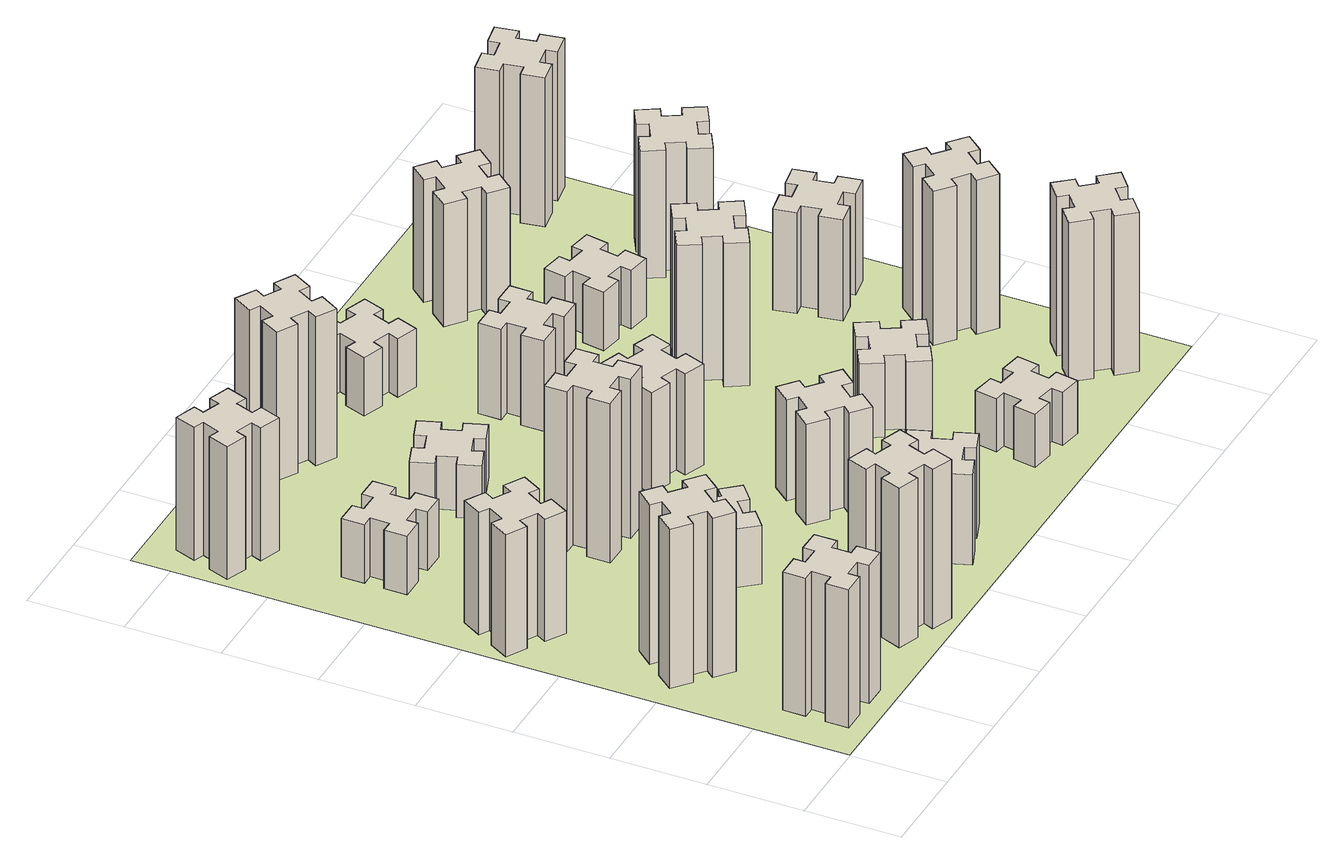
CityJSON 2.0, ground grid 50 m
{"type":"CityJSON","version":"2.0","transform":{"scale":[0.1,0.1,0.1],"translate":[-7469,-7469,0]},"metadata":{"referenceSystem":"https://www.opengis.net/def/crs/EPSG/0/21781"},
"CityObjects":{
"building1":{"type":"Building","attributes":{"class":"1000","function":"1000","usage":"1000","yearOfConstruction":2016,"roofType":"1000","measuredHeight":78,"storeysAboveGround":30,"storeysBelowGround":0},"geometry":[{"type":"Solid","lod":"1","boundaries":[[[[0,1,2,3,4,5,6,7,8,9,10,11,12,13,14,15,16,17,18,19]],[[17,16,20,21]],[[16,15,22,20]],[[15,14,23,22]],[[14,13,24,23]],[[13,12,25,24]],[[12,11,26,25]],[[11,10,27,26]],[[10,9,28,27]],[[9,8,29,28]],[[8,7,30,29]],[[7,6,31,30]],[[6,5,32,31]],[[5,4,33,32]],[[4,3,34,33]],[[3,2,35,34]],[[2,1,36,35]],[[1,0,37,36]],[[0,19,38,37]],[[19,18,39,38]],[[18,17,21,39]],[[24,25,26,27,28,29,30,31,32,33,34,35,36,37,38,39,21,20,22,23]]]]}]},
"building2":{"type":"Building","attributes":{"class":"1000","function":"1000","usage":"1000","yearOfConstruction":2016,"roofType":"1000","measuredHeight":90,"storeysAboveGround":30,"storeysBelowGround":0},"geometry":[{"type":"Solid","lod":"1","boundaries":[[[[40,41,42,43,44,45,46,47,48,49,50,51,52,53,54,55,56,57,58,59]],[[57,56,60,61]],[[56,55,62,60]],[[55,54,63,62]],[[54,53,64,63]],[[53,52,65,64]],[[52,51,66,65]],[[51,50,67,66]],[[50,49,68,67]],[[49,48,69,68]],[[48,47,70,69]],[[47,46,71,70]],[[46,45,72,71]],[[45,44,73,72]],[[44,43,74,73]],[[43,42,75,74]],[[42,41,76,75]],[[41,40,77,76]],[[40,59,78,77]],[[59,58,79,78]],[[58,57,61,79]],[[64,65,66,67,68,69,70,71,72,73,74,75,76,77,78,79,61,60,62,63]]]]}]},
"building3":{"type":"Building","attributes":{"class":"1000","function":"1000","usage":"1000","yearOfConstruction":2016,"roofType":"1000","measuredHeight":69,"storeysAboveGround":30,"storeysBelowGround":0},"geometry":[{"type":"Solid","lod":"1","boundaries":[[[[80,81,82,83,84,85,86,87,88,89,90,91,92,93,94,95,96,97,98,99]],[[97,96,100,101]],[[96,95,102,100]],[[95,94,103,102]],[[94,93,104,103]],[[93,92,105,104]],[[92,91,106,105]],[[91,90,107,106]],[[90,89,108,107]],[[89,88,109,108]],[[88,87,110,109]],[[87,86,111,110]],[[86,85,112,111]],[[85,84,113,112]],[[84,83,114,113]],[[83,82,115,114]],[[82,81,116,115]],[[81,80,117,116]],[[80,99,118,117]],[[99,98,119,118]],[[98,97,101,119]],[[104,105,106,107,108,109,110,111,112,113,114,115,116,117,118,119,101,100,102,103]]]]}]},
"building4":{"type":"Building","attributes":{"class":"1000","function":"1000","usage":"1000","yearOfConstruction":2016,"roofType":"1000","measuredHeight":90,"storeysAboveGround":30,"storeysBelowGround":0},"geometry":[{"type":"Solid","lod":"1","boundaries":[[[[120,121,122,123,124,125,126,127,128,129,130,131,132,133,134,135,136,137,138,139]],[[137,136,140,141]],[[136,135,142,140]],[[135,134,143,142]],[[134,133,144,143]],[[133,132,145,144]],[[132,131,146,145]],[[131,130,147,146]],[[130,129,148,147]],[[129,128,149,148]],[[128,127,150,149]],[[127,126,151,150]],[[126,125,152,151]],[[125,124,153,152]],[[124,123,154,153]],[[123,122,155,154]],[[122,121,156,155]],[[121,120,157,156]],[[120,139,158,157]],[[139,138,159,158]],[[138,137,141,159]],[[144,145,146,147,148,149,150,151,152,153,154,155,156,157,158,159,141,140,142,143]]]]}]},
"building5":{"type":"Building","attributes":{"class":"1000","function":"1000","usage":"1000","yearOfConstruction":2016,"roofType":"1000","measuredHeight":33,"storeysAboveGround":30,"storeysBelowGround":0},"geometry":[{"type":"Solid","lod":"1","boundaries":[[[[160,161,162,163,164,165,166,167,168,169,170,171,172,173,174,175,176,177,178,179]],[[177,176,180,181]],[[176,175,182,180]],[[175,174,183,182]],[[174,173,184,183]],[[173,172,185,184]],[[172,171,186,185]],[[171,170,187,186]],[[170,169,188,187]],[[169,168,189,188]],[[168,167,190,189]],[[167,166,191,190]],[[166,165,192,191]],[[165,164,193,192]],[[164,163,194,193]],[[163,162,195,194]],[[162,161,196,195]],[[161,160,197,196]],[[160,179,198,197]],[[179,178,199,198]],[[178,177,181,199]],[[184,185,186,187,188,189,190,191,192,193,194,195,196,197,198,199,181,180,182,183]]]]}]},
"building6":{"type":"Building","attributes":{"class":"1000","function":"1000","usage":"1000","yearOfConstruction":2016,"roofType":"1000","measuredHeight":75,"storeysAboveGround":30,"storeysBelowGround":0},"geometry":[{"type":"Solid","lod":"1","boundaries":[[[[200,201,202,203,204,205,206,207,208,209,210,211,212,213,214,215,216,217,218,219]],[[217,216,220,221]],[[216,215,222,220]],[[215,214,223,222]],[[214,213,224,223]],[[213,212,225,224]],[[212,211,226,225]],[[211,210,227,226]],[[210,209,228,227]],[[209,208,229,228]],[[208,207,230,229]],[[207,206,231,230]],[[206,205,232,231]],[[205,204,233,232]],[[204,203,234,233]],[[203,202,235,234]],[[202,201,236,235]],[[201,200,237,236]],[[200,219,238,237]],[[219,218,239,238]],[[218,217,221,239]],[[224,225,226,227,228,229,230,231,232,233,234,235,236,237,238,239,221,220,222,223]]]]}]},
"building7":{"type":"Building","attributes":{"class":"1000","function":"1000","usage":"1000","yearOfConstruction":2016,"roofType":"1000","measuredHeight":33,"storeysAboveGround":30,"storeysBelowGround":0},"geometry":[{"type":"Solid","lod":"1","boundaries":[[[[240,241,242,243,244,245,246,247,248,249,250,251,252,253,254,255,256,257,258,259]],[[257,256,260,261]],[[256,255,262,260]],[[255,254,263,262]],[[254,253,264,263]],[[253,252,265,264]],[[252,251,266,265]],[[251,250,267,266]],[[250,249,268,267]],[[249,248,269,268]],[[248,247,270,269]],[[247,246,271,270]],[[246,245,272,271]],[[245,244,273,272]],[[244,243,274,273]],[[243,242,275,274]],[[242,241,276,275]],[[241,240,277,276]],[[240,259,278,277]],[[259,258,279,278]],[[258,257,261,279]],[[264,265,266,267,268,269,270,271,272,273,274,275,276,277,278,279,261,260,262,263]]]]}]},
"building8":{"type":"Building","attributes":{"class":"1000","function":"1000","usage":"1000","yearOfConstruction":2016,"roofType":"1000","measuredHeight":90,"storeysAboveGround":30,"storeysBelowGround":0},"geometry":[{"type":"Solid","lod":"1","boundaries":[[[[280,281,282,283,284,285,286,287,288,289,290,291,292,293,294,295,296,297,298,299]],[[297,296,300,301]],[[296,295,302,300]],[[295,294,303,302]],[[294,293,304,303]],[[293,292,305,304]],[[292,291,306,305]],[[291,290,307,306]],[[290,289,308,307]],[[289,288,309,308]],[[288,287,310,309]],[[287,286,311,310]],[[286,285,312,311]],[[285,284,313,312]],[[284,283,314,313]],[[283,282,315,314]],[[282,281,316,315]],[[281,280,317,316]],[[280,299,318,317]],[[299,298,319,318]],[[298,297,301,319]],[[304,305,306,307,308,309,310,311,312,313,314,315,316,317,318,319,301,300,302,303]]]]}]},
"building9":{"type":"Building","attributes":{"class":"1000","function":"1000","usage":"1000","yearOfConstruction":2016,"roofType":"1000","measuredHeight":51,"storeysAboveGround":30,"storeysBelowGround":0},"geometry":[{"type":"Solid","lod":"1","boundaries":[[[[320,321,322,323,324,325,326,327,328,329,330,331,332,333,334,335,336,337,338,339]],[[337,336,340,341]],[[336,335,342,340]],[[335,334,343,342]],[[334,333,344,343]],[[333,332,345,344]],[[332,331,346,345]],[[331,330,347,346]],[[330,329,348,347]],[[329,328,349,348]],[[328,327,350,349]],[[327,326,351,350]],[[326,325,352,351]],[[325,324,353,352]],[[324,323,354,353]],[[323,322,355,354]],[[322,321,356,355]],[[321,320,357,356]],[[320,339,358,357]],[[339,338,359,358]],[[338,337,341,359]],[[344,345,346,347,348,349,350,351,352,353,354,355,356,357,358,359,341,340,342,343]]]]}]},
"building10":{"type":"Building","attributes":{"class":"1000","function":"1000","usage":"1000","yearOfConstruction":2016,"roofType":"1000","measuredHeight":30,"storeysAboveGround":30,"storeysBelowGround":0},"geometry":[{"type":"Solid","lod":"1","boundaries":[[[[360,361,362,363,364,365,366,367,368,369,370,371,372,373,374,375,376,377,378,379]],[[377,376,380,381]],[[376,375,382,380]],[[375,374,383,382]],[[374,373,384,383]],[[373,372,385,384]],[[372,371,386,385]],[[371,370,387,386]],[[370,369,388,387]],[[369,368,389,388]],[[368,367,390,389]],[[367,366,391,390]],[[366,365,392,391]],[[365,364,393,392]],[[364,363,394,393]],[[363,362,395,394]],[[362,361,396,395]],[[361,360,397,396]],[[360,379,398,397]],[[379,378,399,398]],[[378,377,381,399]],[[384,385,386,387,388,389,390,391,392,393,394,395,396,397,398,399,381,380,382,383]]]]}]},
"building11":{"type":"Building","attributes":{"class":"1000","function":"1000","usage":"1000","yearOfConstruction":2016,"roofType":"1000","measuredHeight":84,"storeysAboveGround":30,"storeysBelowGround":0},"geometry":[{"type":"Solid","lod":"1","boundaries":[[[[400,401,402,403,404,405,406,407,408,409,410,411,412,413,414,415,416,417,418,419]],[[417,416,420,421]],[[416,415,422,420]],[[415,414,423,422]],[[414,413,424,423]],[[413,412,425,424]],[[412,411,426,425]],[[411,410,427,426]],[[410,409,428,427]],[[409,408,429,428]],[[408,407,430,429]],[[407,406,431,430]],[[406,405,432,431]],[[405,404,433,432]],[[404,403,434,433]],[[403,402,435,434]],[[402,401,436,435]],[[401,400,437,436]],[[400,419,438,437]],[[419,418,439,438]],[[418,417,421,439]],[[424,425,426,427,428,429,430,431,432,433,434,435,436,437,438,439,421,420,422,423]]]]}]},
"building12":{"type":"Building","attributes":{"class":"1000","function":"1000","usage":"1000","yearOfConstruction":2016,"roofType":"1000","measuredHeight":57,"storeysAboveGround":30,"storeysBelowGround":0},"geometry":[{"type":"Solid","lod":"1","boundaries":[[[[440,441,442,443,444,445,446,447,448,449,450,451,452,453,454,455,456,457,458,459]],[[457,456,460,461]],[[456,455,462,460]],[[455,454,463,462]],[[454,453,464,463]],[[453,452,465,464]],[[452,451,466,465]],[[451,450,467,466]],[[450,449,468,467]],[[449,448,469,468]],[[448,447,470,469]],[[447,446,471,470]],[[446,445,472,471]],[[445,444,473,472]],[[444,443,474,473]],[[443,442,475,474]],[[442,441,476,475]],[[441,440,477,476]],[[440,459,478,477]],[[459,458,479,478]],[[458,457,461,479]],[[464,465,466,467,468,469,470,471,472,473,474,475,476,477,478,479,461,460,462,463]]]]}]},
"building13":{"type":"Building","attributes":{"class":"1000","function":"1000","usage":"1000","yearOfConstruction":2016,"roofType":"1000","measuredHeight":57,"storeysAboveGround":30,"storeysBelowGround":0},"geometry":[{"type":"Solid","lod":"1","boundaries":[[[[480,481,482,483,484,485,486,487,488,489,490,491,492,493,494,495,496,497,498,499]],[[497,496,500,501]],[[496,495,502,500]],[[495,494,503,502]],[[494,493,504,503]],[[493,492,505,504]],[[492,491,506,505]],[[491,490,507,506]],[[490,489,508,507]],[[489,488,509,508]],[[488,487,510,509]],[[487,486,511,510]],[[486,485,512,511]],[[485,484,513,512]],[[484,483,514,513]],[[483,482,515,514]],[[482,481,516,515]],[[481,480,517,516]],[[480,499,518,517]],[[499,498,519,518]],[[498,497,501,519]],[[504,505,506,507,508,509,510,511,512,513,514,515,516,517,518,519,501,500,502,503]]]]}]},
"building14":{"type":"Building","attributes":{"class":"1000","function":"1000","usage":"1000","yearOfConstruction":2016,"roofType":"1000","measuredHeight":51,"storeysAboveGround":30,"storeysBelowGround":0},"geometry":[{"type":"Solid","lod":"1","boundaries":[[[[520,521,522,523,524,525,526,527,528,529,530,531,532,533,534,535,536,537,538,539]],[[537,536,540,541]],[[536,535,542,540]],[[535,534,543,542]],[[534,533,544,543]],[[533,532,545,544]],[[532,531,546,545]],[[531,530,547,546]],[[530,529,548,547]],[[529,528,549,548]],[[528,527,550,549]],[[527,526,551,550]],[[526,525,552,551]],[[525,524,553,552]],[[524,523,554,553]],[[523,522,555,554]],[[522,521,556,555]],[[521,520,557,556]],[[520,539,558,557]],[[539,538,559,558]],[[538,537,541,559]],[[544,545,546,547,548,549,550,551,552,553,554,555,556,557,558,559,541,540,542,543]]]]}]},
"building15":{"type":"Building","attributes":{"class":"1000","function":"1000","usage":"1000","yearOfConstruction":2016,"roofType":"1000","measuredHeight":33,"storeysAboveGround":30,"storeysBelowGround":0},"geometry":[{"type":"Solid","lod":"1","boundaries":[[[[560,561,562,563,564,565,566,567,568,569,570,571,572,573,574,575,576,577,578,579]],[[577,576,580,581]],[[576,575,582,580]],[[575,574,583,582]],[[574,573,584,583]],[[573,572,585,584]],[[572,571,586,585]],[[571,570,587,586]],[[570,569,588,587]],[[569,568,589,588]],[[568,567,590,589]],[[567,566,591,590]],[[566,565,592,591]],[[565,564,593,592]],[[564,563,594,593]],[[563,562,595,594]],[[562,561,596,595]],[[561,560,597,596]],[[560,579,598,597]],[[579,578,599,598]],[[578,577,581,599]],[[584,585,586,587,588,589,590,591,592,593,594,595,596,597,598,599,581,580,582,583]]]]}]},
"building16":{"type":"Building","attributes":{"class":"1000","function":"1000","usage":"1000","yearOfConstruction":2016,"roofType":"1000","measuredHeight":30,"storeysAboveGround":30,"storeysBelowGround":0},"geometry":[{"type":"Solid","lod":"1","boundaries":[[[[600,601,602,603,604,605,606,607,608,609,610,611,612,613,614,615,616,617,618,619]],[[617,616,620,621]],[[616,615,622,620]],[[615,614,623,622]],[[614,613,624,623]],[[613,612,625,624]],[[612,611,626,625]],[[611,610,627,626]],[[610,609,628,627]],[[609,608,629,628]],[[608,607,630,629]],[[607,606,631,630]],[[606,605,632,631]],[[605,604,633,632]],[[604,603,634,633]],[[603,602,635,634]],[[602,601,636,635]],[[601,600,637,636]],[[600,619,638,637]],[[619,618,639,638]],[[618,617,621,639]],[[624,625,626,627,628,629,630,631,632,633,634,635,636,637,638,639,621,620,622,623]]]]}]},
"building17":{"type":"Building","attributes":{"class":"1000","function":"1000","usage":"1000","yearOfConstruction":2016,"roofType":"1000","measuredHeight":42,"storeysAboveGround":30,"storeysBelowGround":0},"geometry":[{"type":"Solid","lod":"1","boundaries":[[[[640,641,642,643,644,645,646,647,648,649,650,651,652,653,654,655,656,657,658,659]],[[657,656,660,661]],[[656,655,662,660]],[[655,654,663,662]],[[654,653,664,663]],[[653,652,665,664]],[[652,651,666,665]],[[651,650,667,666]],[[650,649,668,667]],[[649,648,669,668]],[[648,647,670,669]],[[647,646,671,670]],[[646,645,672,671]],[[645,644,673,672]],[[644,643,674,673]],[[643,642,675,674]],[[642,641,676,675]],[[641,640,677,676]],[[640,659,678,677]],[[659,658,679,678]],[[658,657,661,679]],[[664,665,666,667,668,669,670,671,672,673,674,675,676,677,678,679,661,660,662,663]]]]}]},
"building18":{"type":"Building","attributes":{"class":"1000","function":"1000","usage":"1000","yearOfConstruction":2016,"roofType":"1000","measuredHeight":81,"storeysAboveGround":30,"storeysBelowGround":0},"geometry":[{"type":"Solid","lod":"1","boundaries":[[[[680,681,682,683,684,685,686,687,688,689,690,691,692,693,694,695,696,697,698,699]],[[697,696,700,701]],[[696,695,702,700]],[[695,694,703,702]],[[694,693,704,703]],[[693,692,705,704]],[[692,691,706,705]],[[691,690,707,706]],[[690,689,708,707]],[[689,688,709,708]],[[688,687,710,709]],[[687,686,711,710]],[[686,685,712,711]],[[685,684,713,712]],[[684,683,714,713]],[[683,682,715,714]],[[682,681,716,715]],[[681,680,717,716]],[[680,699,718,717]],[[699,698,719,718]],[[698,697,701,719]],[[704,705,706,707,708,709,710,711,712,713,714,715,716,717,718,719,701,700,702,703]]]]}]},
"building19":{"type":"Building","attributes":{"class":"1000","function":"1000","usage":"1000","yearOfConstruction":2016,"roofType":"1000","measuredHeight":33,"storeysAboveGround":30,"storeysBelowGround":0},"geometry":[{"type":"Solid","lod":"1","boundaries":[[[[720,721,722,723,724,725,726,727,728,729,730,731,732,733,734,735,736,737,738,739]],[[737,736,740,741]],[[736,735,742,740]],[[735,734,743,742]],[[734,733,744,743]],[[733,732,745,744]],[[732,731,746,745]],[[731,730,747,746]],[[730,729,748,747]],[[729,728,749,748]],[[728,727,750,749]],[[727,726,751,750]],[[726,725,752,751]],[[725,724,753,752]],[[724,723,754,753]],[[723,722,755,754]],[[722,721,756,755]],[[721,720,757,756]],[[720,739,758,757]],[[739,738,759,758]],[[738,737,741,759]],[[744,745,746,747,748,749,750,751,752,753,754,755,756,757,758,759,741,740,742,743]]]]}]},
"building20":{"type":"Building","attributes":{"class":"1000","function":"1000","usage":"1000","yearOfConstruction":2016,"roofType":"1000","measuredHeight":90,"storeysAboveGround":30,"storeysBelowGround":0},"geometry":[{"type":"Solid","lod":"1","boundaries":[[[[760,761,762,763,764,765,766,767,768,769,770,771,772,773,774,775,776,777,778,779]],[[777,776,780,781]],[[776,775,782,780]],[[775,774,783,782]],[[774,773,784,783]],[[773,772,785,784]],[[772,771,786,785]],[[771,770,787,786]],[[770,769,788,787]],[[769,768,789,788]],[[768,767,790,789]],[[767,766,791,790]],[[766,765,792,791]],[[765,764,793,792]],[[764,763,794,793]],[[763,762,795,794]],[[762,761,796,795]],[[761,760,797,796]],[[760,779,798,797]],[[779,778,799,798]],[[778,777,781,799]],[[784,785,786,787,788,789,790,791,792,793,794,795,796,797,798,799,781,780,782,783]]]]}]},
"building21":{"type":"Building","attributes":{"class":"1000","function":"1000","usage":"1000","yearOfConstruction":2016,"roofType":"1000","measuredHeight":69,"storeysAboveGround":30,"storeysBelowGround":0},"geometry":[{"type":"Solid","lod":"1","boundaries":[[[[800,801,802,803,804,805,806,807,808,809,810,811,812,813,814,815,816,817,818,819]],[[817,816,820,821]],[[816,815,822,820]],[[815,814,823,822]],[[814,813,824,823]],[[813,812,825,824]],[[812,811,826,825]],[[811,810,827,826]],[[810,809,828,827]],[[809,808,829,828]],[[808,807,830,829]],[[807,806,831,830]],[[806,805,832,831]],[[805,804,833,832]],[[804,803,834,833]],[[803,802,835,834]],[[802,801,836,835]],[[801,800,837,836]],[[800,819,838,837]],[[819,818,839,838]],[[818,817,821,839]],[[824,825,826,827,828,829,830,831,832,833,834,835,836,837,838,839,821,820,822,823]]]]}]},
"building22":{"type":"Building","attributes":{"class":"1000","function":"1000","usage":"1000","yearOfConstruction":2016,"roofType":"1000","measuredHeight":87,"storeysAboveGround":30,"storeysBelowGround":0},"geometry":[{"type":"Solid","lod":"1","boundaries":[[[[840,841,842,843,844,845,846,847,848,849,850,851,852,853,854,855,856,857,858,859]],[[857,856,860,861]],[[856,855,862,860]],[[855,854,863,862]],[[854,853,864,863]],[[853,852,865,864]],[[852,851,866,865]],[[851,850,867,866]],[[850,849,868,867]],[[849,848,869,868]],[[848,847,870,869]],[[847,846,871,870]],[[846,845,872,871]],[[845,844,873,872]],[[844,843,874,873]],[[843,842,875,874]],[[842,841,876,875]],[[841,840,877,876]],[[840,859,878,877]],[[859,858,879,878]],[[858,857,861,879]],[[864,865,866,867,868,869,870,871,872,873,874,875,876,877,878,879,861,860,862,863]]]]}]},
"building23":{"type":"Building","attributes":{"class":"1000","function":"1000","usage":"1000","yearOfConstruction":2016,"roofType":"1000","measuredHeight":57,"storeysAboveGround":30,"storeysBelowGround":0},"geometry":[{"type":"Solid","lod":"1","boundaries":[[[[880,881,882,883,884,885,886,887,888,889,890,891,892,893,894,895,896,897,898,899]],[[897,896,900,901]],[[896,895,902,900]],[[895,894,903,902]],[[894,893,904,903]],[[893,892,905,904]],[[892,891,906,905]],[[891,890,907,906]],[[890,889,908,907]],[[889,888,909,908]],[[888,887,910,909]],[[887,886,911,910]],[[886,885,912,911]],[[885,884,913,912]],[[884,883,914,913]],[[883,882,915,914]],[[882,881,916,915]],[[881,880,917,916]],[[880,899,918,917]],[[899,898,919,918]],[[898,897,901,919]],[[904,905,906,907,908,909,910,911,912,913,914,915,916,917,918,919,901,900,902,903]]]]}]},
"building24":{"type":"Building","attributes":{"class":"1000","function":"1000","usage":"1000","yearOfConstruction":2016,"roofType":"1000","measuredHeight":72,"storeysAboveGround":30,"storeysBelowGround":0},"geometry":[{"type":"Solid","lod":"1","boundaries":[[[[920,921,922,923,924,925,926,927,928,929,930,931,932,933,934,935,936,937,938,939]],[[937,936,940,941]],[[936,935,942,940]],[[935,934,943,942]],[[934,933,944,943]],[[933,932,945,944]],[[932,931,946,945]],[[931,930,947,946]],[[930,929,948,947]],[[929,928,949,948]],[[928,927,950,949]],[[927,926,951,950]],[[926,925,952,951]],[[925,924,953,952]],[[924,923,954,953]],[[923,922,955,954]],[[922,921,956,955]],[[921,920,957,956]],[[920,939,958,957]],[[939,938,959,958]],[[938,937,941,959]],[[944,945,946,947,948,949,950,951,952,953,954,955,956,957,958,959,941,940,942,943]]]]}]},
"building25":{"type":"Building","attributes":{"class":"1000","function":"1000","usage":"1000","yearOfConstruction":2016,"roofType":"1000","measuredHeight":84,"storeysAboveGround":30,"storeysBelowGround":0},"geometry":[{"type":"Solid","lod":"1","boundaries":[[[[960,961,962,963,964,965,966,967,968,969,970,971,972,973,974,975,976,977,978,979]],[[977,976,980,981]],[[976,975,982,980]],[[975,974,983,982]],[[974,973,984,983]],[[973,972,985,984]],[[972,971,986,985]],[[971,970,987,986]],[[970,969,988,987]],[[969,968,989,988]],[[968,967,990,989]],[[967,966,991,990]],[[966,965,992,991]],[[965,964,993,992]],[[964,963,994,993]],[[963,962,995,994]],[[962,961,996,995]],[[961,960,997,996]],[[960,979,998,997]],[[979,978,999,998]],[[978,977,981,999]],[[984,985,986,987,988,989,990,991,992,993,994,995,996,997,998,999,981,980,982,983]]]]}]},
"landuse1":{"type":"LandUse","attributes":{"name":"plot1","function":"1010"},"geometry":[{"type":"MultiSurface","lod":"1","boundaries":[[[1000,1001,1002,1003]]]}]}
},
"vertices":[
[265,325,0],[265,225,0],[205,225,0],[205,105,0],[325,105,0],[325,165,0],[425,165,0],[425,105,0],[545,105,0],[545,225,0],[485,225,0],[485,325,0],[545,325,0],[545,445,0],[425,445,0],[425,385,0],[325,385,0],[325,445,0],[205,445,0],[205,325,0],[325,385,780],[325,445,780],[425,385,780],[425,445,780],[545,445,780],[545,325,780],[485,325,780],[485,225,780],[545,225,780],[545,105,780],[425,105,780],[425,165,780],[325,165,780],[325,105,780],[205,105,780],[205,225,780],[265,225,780],[265,325,780],[205,325,780],[205,445,780],
[484,1067,0],[408,1132,0],[446,1178,0],[354,1255,0],[277,1163,0],[323,1124,0],[259,1048,0],[213,1086,0],[136,994,0],[228,917,0],[266,963,0],[343,899,0],[304,853,0],[396,776,0],[473,868,0],[427,906,0],[492,983,0],[538,944,0],[615,1036,0],[523,1113,0],[492,983,900],[538,944,900],[427,906,900],[473,868,900],[396,776,900],[304,853,900],[343,899,900],[266,963,900],[228,917,900],[136,994,900],[213,1086,900],[259,1048,900],[323,1124,900],[277,1163,900],[354,1255,900],[446,1178,900],[408,1132,900],[484,1067,900],[523,1113,900],[615,1036,900],
[374,1926,0],[287,1976,0],[317,2028,0],[213,2088,0],[153,1984,0],[205,1954,0],[155,1867,0],[103,1897,0],[43,1793,0],[147,1733,0],[177,1785,0],[264,1735,0],[234,1683,0],[338,1623,0],[398,1727,0],[346,1757,0],[396,1844,0],[448,1814,0],[508,1918,0],[404,1978,0],[396,1844,690],[448,1814,690],[346,1757,690],[398,1727,690],[338,1623,690],[234,1683,690],[264,1735,690],[177,1785,690],[147,1733,690],[43,1793,690],[103,1897,690],[155,1867,690],[205,1954,690],[153,1984,690],[213,2088,690],[317,2028,690],[287,1976,690],[374,1926,690],[404,1978,690],[508,1918,690],
[1029,360,0],[995,266,0],[939,287,0],[897,174,0],[1010,133,0],[1031,189,0],[1125,155,0],[1104,99,0],[1217,57,0],[1258,170,0],[1202,191,0],[1236,285,0],[1292,264,0],[1333,377,0],[1220,418,0],[1200,362,0],[1106,396,0],[1127,452,0],[1014,493,0],[973,380,0],[1106,396,900],[1127,452,900],[1200,362,900],[1220,418,900],[1333,377,900],[1292,264,900],[1236,285,900],[1202,191,900],[1258,170,900],[1217,57,900],[1104,99,900],[1125,155,900],[1031,189,900],[1010,133,900],[897,174,900],[939,287,900],[995,266,900],[1029,360,900],[973,380,900],[1014,493,900],
[425,2485,0],[525,2485,0],[525,2425,0],[645,2425,0],[645,2545,0],[585,2545,0],[585,2645,0],[645,2645,0],[645,2765,0],[525,2765,0],[525,2705,0],[425,2705,0],[425,2765,0],[305,2765,0],[305,2645,0],[365,2645,0],[365,2545,0],[305,2545,0],[305,2425,0],[425,2425,0],[365,2545,330],[305,2545,330],[365,2645,330],[305,2645,330],[305,2765,330],[425,2765,330],[425,2705,330],[525,2705,330],[525,2765,330],[645,2765,330],[645,2645,330],[585,2645,330],[585,2545,330],[645,2545,330],[645,2425,330],[525,2425,330],[525,2485,330],[425,2485,330],[425,2425,330],[305,2425,330],
[362,3251,0],[396,3345,0],[452,3324,0],[493,3437,0],[380,3478,0],[360,3422,0],[266,3456,0],[287,3512,0],[174,3553,0],[133,3440,0],[189,3420,0],[155,3326,0],[99,3347,0],[57,3234,0],[170,3193,0],[191,3249,0],[285,3215,0],[264,3159,0],[377,3117,0],[418,3230,0],[285,3215,750],[264,3159,750],[191,3249,750],[170,3193,750],[57,3234,750],[99,3347,750],[155,3326,750],[189,3420,750],[133,3440,750],[174,3553,750],[287,3512,750],[266,3456,750],[360,3422,750],[380,3478,750],[493,3437,750],[452,3324,750],[396,3345,750],[362,3251,750],[418,3230,750],[377,3117,750],
[1083,1332,0],[1006,1267,0],[968,1313,0],[876,1236,0],[953,1144,0],[999,1183,0],[1063,1106,0],[1017,1068,0],[1094,976,0],[1186,1053,0],[1148,1099,0],[1224,1163,0],[1263,1117,0],[1355,1194,0],[1278,1286,0],[1232,1248,0],[1167,1324,0],[1213,1363,0],[1136,1455,0],[1044,1378,0],[1167,1324,330],[1213,1363,330],[1232,1248,330],[1278,1286,330],[1355,1194,330],[1263,1117,330],[1224,1163,330],[1148,1099,330],[1186,1053,330],[1094,976,330],[1017,1068,330],[1063,1106,330],[999,1183,330],[953,1144,330],[876,1236,330],[968,1313,330],[1006,1267,330],[1083,1332,330],[1044,1378,330],[1136,1455,330],
[1165,1965,0],[1065,1965,0],[1065,2025,0],[945,2025,0],[945,1905,0],[1005,1905,0],[1005,1805,0],[945,1805,0],[945,1685,0],[1065,1685,0],[1065,1745,0],[1165,1745,0],[1165,1685,0],[1285,1685,0],[1285,1805,0],[1225,1805,0],[1225,1905,0],[1285,1905,0],[1285,2025,0],[1165,2025,0],[1225,1905,900],[1285,1905,900],[1225,1805,900],[1285,1805,900],[1285,1685,900],[1165,1685,900],[1165,1745,900],[1065,1745,900],[1065,1685,900],[945,1685,900],[945,1805,900],[1005,1805,900],[1005,1905,900],[945,1905,900],[945,2025,900],[1065,2025,900],[1065,1965,900],[1165,1965,900],[1165,2025,900],[1285,2025,900],
[1765,496,0],[1671,462,0],[1650,518,0],[1537,477,0],[1579,364,0],[1635,385,0],[1669,291,0],[1613,270,0],[1654,157,0],[1767,199,0],[1746,255,0],[1840,289,0],[1860,233,0],[1973,274,0],[1932,387,0],[1876,366,0],[1842,460,0],[1898,480,0],[1857,593,0],[1744,552,0],[1842,460,510],[1898,480,510],[1876,366,510],[1932,387,510],[1973,274,510],[1860,233,510],[1840,289,510],[1746,255,510],[1767,199,510],[1654,157,510],[1613,270,510],[1669,291,510],[1635,385,510],[1579,364,510],[1537,477,510],[1650,518,510],[1671,462,510],[1765,496,510],[1744,552,510],[1857,593,510],
[1106,2475,0],[1200,2509,0],[1220,2453,0],[1333,2494,0],[1292,2607,0],[1236,2586,0],[1202,2680,0],[1258,2700,0],[1217,2813,0],[1104,2772,0],[1125,2716,0],[1031,2682,0],[1010,2738,0],[897,2697,0],[939,2584,0],[995,2605,0],[1029,2511,0],[973,2490,0],[1014,2377,0],[1127,2419,0],[1029,2511,300],[973,2490,300],[995,2605,300],[939,2584,300],[897,2697,300],[1010,2738,300],[1031,2682,300],[1125,2716,300],[1104,2772,300],[1217,2813,300],[1258,2700,300],[1202,2680,300],[1236,2586,300],[1292,2607,300],[1333,2494,300],[1220,2453,300],[1200,2509,300],[1106,2475,300],[1127,2419,300],[1014,2377,300],
[1017,3365,0],[1104,3315,0],[1074,3263,0],[1178,3203,0],[1238,3307,0],[1186,3337,0],[1236,3424,0],[1288,3394,0],[1348,3498,0],[1244,3558,0],[1214,3506,0],[1127,3556,0],[1157,3608,0],[1053,3668,0],[993,3564,0],[1045,3534,0],[995,3447,0],[943,3477,0],[883,3373,0],[987,3313,0],[995,3447,840],[943,3477,840],[1045,3534,840],[993,3564,840],[1053,3668,840],[1157,3608,840],[1127,3556,840],[1214,3506,840],[1244,3558,840],[1348,3498,840],[1288,3394,840],[1236,3424,840],[1186,3337,840],[1238,3307,840],[1178,3203,840],[1074,3263,840],[1104,3315,840],[1017,3365,840],[987,3313,840],[883,3373,840],
[1803,1124,0],[1739,1048,0],[1693,1086,0],[1616,994,0],[1708,917,0],[1746,963,0],[1823,899,0],[1784,853,0],[1876,776,0],[1953,868,0],[1907,906,0],[1972,983,0],[2018,944,0],[2095,1036,0],[2003,1113,0],[1964,1067,0],[1888,1132,0],[1926,1178,0],[1834,1255,0],[1757,1163,0],[1888,1132,570],[1926,1178,570],[1964,1067,570],[2003,1113,570],[2095,1036,570],[2018,944,570],[1972,983,570],[1907,906,570],[1953,868,570],[1876,776,570],[1784,853,570],[1823,899,570],[1746,963,570],[1708,917,570],[1616,994,570],[1693,1086,570],[1739,1048,570],[1803,1124,570],[1757,1163,570],[1834,1255,570],
[1842,1771,0],[1876,1865,0],[1932,1844,0],[1973,1957,0],[1860,1998,0],[1840,1942,0],[1746,1976,0],[1767,2032,0],[1654,2073,0],[1613,1960,0],[1669,1940,0],[1635,1846,0],[1579,1867,0],[1537,1754,0],[1650,1713,0],[1671,1769,0],[1765,1735,0],[1744,1679,0],[1857,1637,0],[1898,1750,0],[1765,1735,570],[1744,1679,570],[1671,1769,570],[1650,1713,570],[1537,1754,570],[1579,1867,570],[1635,1846,570],[1669,1940,570],[1613,1960,570],[1654,2073,570],[1767,2032,570],[1746,1976,570],[1840,1942,570],[1860,1998,570],[1973,1957,570],[1932,1844,570],[1876,1865,570],[1842,1771,570],[1898,1750,570],[1857,1637,570],
[2065,2545,0],[2065,2645,0],[2125,2645,0],[2125,2765,0],[2005,2765,0],[2005,2705,0],[1905,2705,0],[1905,2765,0],[1785,2765,0],[1785,2645,0],[1845,2645,0],[1845,2545,0],[1785,2545,0],[1785,2425,0],[1905,2425,0],[1905,2485,0],[2005,2485,0],[2005,2425,0],[2125,2425,0],[2125,2545,0],[2005,2485,510],[2005,2425,510],[1905,2485,510],[1905,2425,510],[1785,2425,510],[1785,2545,510],[1845,2545,510],[1845,2645,510],[1785,2645,510],[1785,2765,510],[1905,2765,510],[1905,2705,510],[2005,2705,510],[2005,2765,510],[2125,2765,510],[2125,2645,510],[2065,2645,510],[2065,2545,510],[2125,2545,510],[2125,2425,510],
[1671,3249,0],[1765,3215,0],[1744,3159,0],[1857,3117,0],[1898,3230,0],[1842,3251,0],[1876,3345,0],[1932,3324,0],[1973,3437,0],[1860,3478,0],[1840,3422,0],[1746,3456,0],[1767,3512,0],[1654,3553,0],[1613,3440,0],[1669,3420,0],[1635,3326,0],[1579,3347,0],[1537,3234,0],[1650,3193,0],[1635,3326,330],[1579,3347,330],[1669,3420,330],[1613,3440,330],[1654,3553,330],[1767,3512,330],[1746,3456,330],[1840,3422,330],[1860,3478,330],[1973,3437,330],[1932,3324,330],[1876,3345,330],[1842,3251,330],[1898,3230,330],[1857,3117,330],[1744,3159,330],[1765,3215,330],[1671,3249,330],[1650,3193,330],[1537,3234,330],
[2596,444,0],[2578,345,0],[2519,356,0],[2498,237,0],[2617,217,0],[2627,276,0],[2725,258,0],[2715,199,0],[2833,178,0],[2854,297,0],[2795,307,0],[2812,405,0],[2871,395,0],[2892,513,0],[2774,534,0],[2764,475,0],[2665,492,0],[2676,551,0],[2557,572,0],[2537,454,0],[2665,492,300],[2676,551,300],[2764,475,300],[2774,534,300],[2892,513,300],[2871,395,300],[2812,405,300],[2795,307,300],[2854,297,300],[2833,178,300],[2715,199,300],[2725,258,300],[2627,276,300],[2617,217,300],[2498,237,300],[2519,356,300],[2578,345,300],[2596,444,300],[2537,454,300],[2557,572,300],
[2716,1027,0],[2666,1114,0],[2718,1144,0],[2658,1248,0],[2554,1188,0],[2584,1136,0],[2497,1086,0],[2467,1138,0],[2363,1078,0],[2423,974,0],[2475,1004,0],[2525,917,0],[2473,887,0],[2533,783,0],[2637,843,0],[2607,895,0],[2694,945,0],[2724,893,0],[2828,953,0],[2768,1057,0],[2694,945,420],[2724,893,420],[2607,895,420],[2637,843,420],[2533,783,420],[2473,887,420],[2525,917,420],[2475,1004,420],[2423,974,420],[2363,1078,420],[2467,1138,420],[2497,1086,420],[2584,1136,420],[2554,1188,420],[2658,1248,420],[2718,1144,420],[2666,1114,420],[2716,1027,420],[2768,1057,420],[2828,953,420],
[2716,1967,0],[2666,2054,0],[2718,2084,0],[2658,2188,0],[2554,2128,0],[2584,2076,0],[2497,2026,0],[2467,2078,0],[2363,2018,0],[2423,1914,0],[2475,1944,0],[2525,1857,0],[2473,1827,0],[2533,1723,0],[2637,1783,0],[2607,1835,0],[2694,1885,0],[2724,1833,0],[2828,1893,0],[2768,1997,0],[2694,1885,810],[2724,1833,810],[2607,1835,810],[2637,1783,810],[2533,1723,810],[2473,1827,810],[2525,1857,810],[2475,1944,810],[2423,1914,810],[2363,2018,810],[2467,2078,810],[2497,2026,810],[2584,2076,810],[2554,2128,810],[2658,2188,810],[2718,2084,810],[2666,2054,810],[2716,1967,810],[2768,1997,810],[2828,1893,810],
[2627,2496,0],[2725,2478,0],[2715,2419,0],[2833,2398,0],[2854,2517,0],[2795,2527,0],[2812,2625,0],[2871,2615,0],[2892,2733,0],[2774,2754,0],[2764,2695,0],[2665,2712,0],[2676,2771,0],[2557,2792,0],[2537,2674,0],[2596,2664,0],[2578,2565,0],[2519,2576,0],[2498,2457,0],[2617,2437,0],[2578,2565,330],[2519,2576,330],[2596,2664,330],[2537,2674,330],[2557,2792,330],[2676,2771,330],[2665,2712,330],[2764,2695,330],[2774,2754,330],[2892,2733,330],[2871,2615,330],[2812,2625,330],[2795,2527,330],[2854,2517,330],[2833,2398,330],[2715,2419,330],[2725,2478,330],[2627,2496,330],[2617,2437,330],[2498,2457,330],
[3468,259,0],[3544,323,0],[3583,277,0],[3675,354,0],[3598,446,0],[3552,408,0],[3487,484,0],[3533,523,0],[3456,615,0],[3364,538,0],[3403,492,0],[3326,427,0],[3288,473,0],[3196,396,0],[3273,304,0],[3319,343,0],[3383,266,0],[3337,228,0],[3414,136,0],[3506,213,0],[3383,266,900],[3337,228,900],[3319,343,900],[3273,304,900],[3196,396,900],[3288,473,900],[3326,427,900],[3403,492,900],[3364,538,900],[3456,615,900],[3533,523,900],[3487,484,900],[3552,408,900],[3598,446,900],[3675,354,900],[3583,277,900],[3544,323,900],[3468,259,900],[3506,213,900],[3414,136,900],
[2704,3287,0],[2628,3352,0],[2666,3398,0],[2574,3475,0],[2497,3383,0],[2543,3344,0],[2479,3268,0],[2433,3306,0],[2356,3214,0],[2448,3137,0],[2486,3183,0],[2563,3119,0],[2524,3073,0],[2616,2996,0],[2693,3088,0],[2647,3126,0],[2712,3203,0],[2758,3164,0],[2835,3256,0],[2743,3333,0],[2712,3203,690],[2758,3164,690],[2647,3126,690],[2693,3088,690],[2616,2996,690],[2524,3073,690],[2563,3119,690],[2486,3183,690],[2448,3137,690],[2356,3214,690],[2433,3306,690],[2479,3268,690],[2543,3344,690],[2497,3383,690],[2574,3475,690],[2666,3398,690],[2628,3352,690],[2704,3287,690],[2743,3333,690],[2835,3256,690],
[3487,1006,0],[3552,1083,0],[3598,1044,0],[3675,1136,0],[3583,1213,0],[3544,1167,0],[3468,1232,0],[3506,1278,0],[3414,1355,0],[3337,1263,0],[3383,1224,0],[3319,1148,0],[3273,1186,0],[3196,1094,0],[3288,1017,0],[3326,1063,0],[3403,999,0],[3364,953,0],[3456,876,0],[3533,968,0],[3403,999,870],[3364,953,870],[3326,1063,870],[3288,1017,870],[3196,1094,870],[3273,1186,870],[3319,1148,870],[3383,1224,870],[3337,1263,870],[3414,1355,870],[3506,1278,870],[3468,1232,870],[3544,1167,870],[3583,1213,870],[3675,1136,870],[3598,1044,870],[3552,1083,870],[3487,1006,870],[3533,968,870],[3456,876,870],
[3365,1872,0],[3267,1855,0],[3257,1914,0],[3138,1893,0],[3159,1775,0],[3218,1785,0],[3236,1687,0],[3177,1677,0],[3197,1558,0],[3316,1579,0],[3305,1638,0],[3404,1656,0],[3414,1597,0],[3532,1617,0],[3511,1736,0],[3452,1725,0],[3435,1824,0],[3494,1834,0],[3473,1952,0],[3355,1931,0],[3435,1824,570],[3494,1834,570],[3452,1725,570],[3511,1736,570],[3532,1617,570],[3414,1597,570],[3404,1656,570],[3305,1638,570],[3316,1579,570],[3197,1558,570],[3177,1677,570],[3236,1687,570],[3218,1785,570],[3159,1775,570],[3138,1893,570],[3257,1914,570],[3267,1855,570],[3365,1872,570],[3355,1931,570],[3473,1952,570],
[3456,2507,0],[3406,2594,0],[3458,2624,0],[3398,2728,0],[3294,2668,0],[3324,2616,0],[3237,2566,0],[3207,2618,0],[3103,2558,0],[3163,2454,0],[3215,2484,0],[3265,2397,0],[3213,2367,0],[3273,2263,0],[3377,2323,0],[3347,2375,0],[3434,2425,0],[3464,2373,0],[3568,2433,0],[3508,2537,0],[3434,2425,720],[3464,2373,720],[3347,2375,720],[3377,2323,720],[3273,2263,720],[3213,2367,720],[3265,2397,720],[3215,2484,720],[3163,2454,720],[3103,2558,720],[3207,2618,720],[3237,2566,720],[3324,2616,720],[3294,2668,720],[3398,2728,720],[3458,2624,720],[3406,2594,720],[3456,2507,720],[3508,2537,720],[3568,2433,720],
[3552,3305,0],[3535,3404,0],[3594,3414,0],[3573,3532,0],[3455,3511,0],[3465,3452,0],[3367,3435,0],[3357,3494,0],[3238,3473,0],[3259,3355,0],[3318,3365,0],[3336,3267,0],[3277,3257,0],[3297,3138,0],[3416,3159,0],[3405,3218,0],[3504,3236,0],[3514,3177,0],[3632,3197,0],[3611,3316,0],[3504,3236,840],[3514,3177,840],[3405,3218,840],[3416,3159,840],[3297,3138,840],[3277,3257,840],[3336,3267,840],[3318,3365,840],[3259,3355,840],[3238,3473,840],[3357,3494,840],[3367,3435,840],[3465,3452,840],[3455,3511,840],[3573,3532,840],[3594,3414,840],[3535,3404,840],[3552,3305,840],[3611,3316,840],[3632,3197,840],
[5,3705,0],[3705,3705,0],[3705,5,0],[5,5,0]
]}
